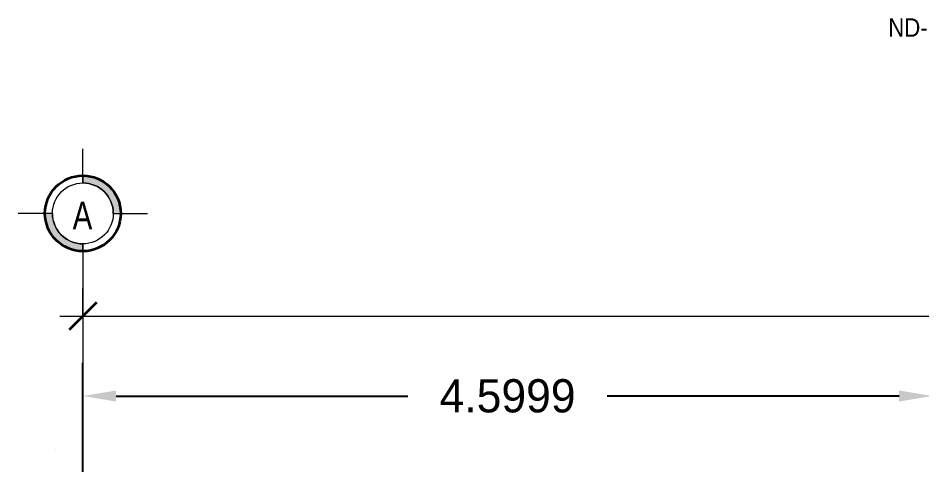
# Model space of a CAD drawing. Header units: metres. Extents: x 1.9 to 30.6, y -0.8 to 18.8.
# Drawn here: x 16.665 to 21.565, y 16.222 to 18.649 of the extents above; entities that cross this region are included whole.
import ezdxf

# ---------------------------------------------------------------- set-up
doc = ezdxf.new("R2010")
doc.units = ezdxf.units.M
doc.linetypes.add('Dash dot', pattern=[1.05, 0.5, -0.25, 0.05, -0.25])
for name, color, linetype, lineweight in [('A-BURBUJA EJES', 7, 'Continuous', 18), ('A-COTAS GENERALES', 7, 'Continuous', 18), ('A-COTAS GENERALES-50', 7, 'Continuous', 18), ('A-EJES', 7, 'Continuous', 18), ('A-SIMBOLOGIA', 7, 'Continuous', 18), ('G-IMPT', 7, 'Continuous', 18)]:
    doc.layers.add(name, color=color, linetype=linetype, lineweight=lineweight)
doc.styles.add('Arial', font='arial.ttf', dxfattribs={"height": 2e-05})
doc.styles.add('Nirmala UI Semilight_3', font='', dxfattribs={"width": 0.8, "height": 0.15})
doc.styles.add('Nirmala UI Semilight_5', font='', dxfattribs={"width": 0.9, "height": 0.1})
doc.styles.add('Nirmala UI Semilight_6', font='', dxfattribs={"height": 0.125})
doc.styles.get('Nirmala UI Semilight_3').set_extended_font_data('Nirmala UI Semilight')
doc.styles.get('Nirmala UI Semilight_5').set_extended_font_data('Nirmala UI Semilight')
doc.styles.get('Nirmala UI Semilight_6').set_extended_font_data('Nirmala UI Semilight')
doc.dimstyles.new('COTAS_GENERALES_2_50_MM', dxfattribs={"dimscale": 0.3048, "dimtxt": 0.13092, "dimasz": 0.492126, "dimexe": 0.492126, "dimexo": 0.625, "dimgap": 0.164042, "dimtad": 3, "dimrnd": 0.01, "dimtxsty": 'Nirmala UI Semilight_6', "dimblk1": 'OBLIQUE', "dimblk2": 'OBLIQUE', "dimsah": 1, "dimcen": 2.5, "dimdle": 0.410105, "dimazin": 3, "dimtfac": 1, "dimtix": 1, "dimtmove": 0, "dimatfit": 3, "dimfxl": 0.393701, "dimfxlon": 1, "dimtvp": 1, "dimtfill": 1, "dimarcsym": 2})
doc.dimstyles.get("Standard").update_dxf_attribs({"dimtxt": 2.5, "dimasz": 2.5, "dimexe": 1.25, "dimexo": 0.625, "dimtad": 1, "dimtxsty": 'Standard', "dimcen": 2.5, "dimazin": 3, "dimtfac": 1, "dimtmove": 0, "dimatfit": 3})

# ---------------------------------------------------------------- blocks, each defined once
blk = doc.blocks.new('Lamina_Laminación_KR18 - Lamina_Laminación_KR18-1564520-N_P_T_')
at = {"layer": 'G-IMPT'}
for p, q in [((-0.1594, 0.0244), (-0.1594, 0.0244)), ((-0.159, 0.0244), (-0.159, 0.0244)), ((-0.1589, 0.0245), (-0.1589, 0.0245)), ((-0.1589, 0.0245), (-0.1589, 0.0244))]:
    blk.add_line(p, q, dxfattribs=at)
at = {"layer": 'G-IMPT', "flags": 128}
for points in [[(-0.1594, 0.0245), (-0.1594, 0.0244), (-0.1594, 0.0245)], [(-0.1594, 0.0244), (-0.1594, 0.0244), (-0.159, 0.0244), (-0.1589, 0.0244), (-0.1589, 0.0245), (-0.159, 0.0244), (-0.159, 0.0244)]]:
    blk.add_lwpolyline(points, dxfattribs=at)
blk.add_lwpolyline([(-0.1592, 0.0245), (-0.1592, 0.0245), (-0.1592, 0.0245), (-0.1591, 0.0245), (-0.1591, 0.0245), (-0.159, 0.0245), (-0.159, 0.0245), (-0.159, 0.0244), (-0.159, 0.0244), (-0.159, 0.0245), (-0.159, 0.0245), (-0.159, 0.0244), (-0.159, 0.0244), (-0.159, 0.0245), (-0.159, 0.0245), (-0.1591, 0.0245), (-0.1591, 0.0245), (-0.1592, 0.0245), (-0.1592, 0.0245), (-0.1592, 0.0245), (-0.1593, 0.0245), (-0.1593, 0.0245), (-0.1593, 0.0245), (-0.1594, 0.0245), (-0.1594, 0.0245), (-0.1594, 0.0245), (-0.1594, 0.0245), (-0.1594, 0.0244), (-0.1594, 0.0245), (-0.1594, 0.0245), (-0.1594, 0.0245), (-0.1594, 0.0245), (-0.1594, 0.0245), (-0.1593, 0.0245), (-0.1593, 0.0245), (-0.1593, 0.0245)], close=True, dxfattribs=at)
at = {"layer": 'G-IMPT', "color": 3, "true_color": 0x00ff00, "char_height": 0.00002, "attachment_point": 2, "line_spacing_factor": 0.941778, "style": 'Arial'}
for s, insert, width, rotation in [('45,72', (-0.1592, 0.0244), 0.0000837, 180), ('6,4', (-0.1589, 0.0245), 0.0000465, 90)]:
    blk.add_mtext(s, dxfattribs=dict(at, insert=insert, width=width, rotation=rotation))
blk = doc.blocks.new('Rejilla - SimbologiaBurbujasEjes-R25-261702-N_P_T_')
at = {"layer": 'A-BURBUJA EJES', "lineweight": 9, "true_color": 0xf8f8f8}
h = blk.add_hatch(color=7, dxfattribs=at)
edge = h.paths.add_edge_path()
edge.add_line((0.0041, 0), (0.0033, 0))
edge.add_arc((0, 0), 0.0033, 360, 450)
edge.add_line((0, 0.0033), (0, 0.0041))
edge.add_arc((0, 0), 0.0041, 0, 90, ccw=False)
h = blk.add_hatch(color=7, dxfattribs=at)
edge = h.paths.add_edge_path()
edge.add_arc((0, 0), 0.0041, 180, 270, ccw=False)
edge.add_line((-0.0041, 0), (-0.0033, 0))
edge.add_arc((0, 0), 0.0033, 180, 270)
edge.add_line((0, -0.0033), (0, -0.0041))
at = {"layer": 'A-SIMBOLOGIA', "color": 253, "lineweight": 9, "true_color": 0xaaaaaa}
for p, q in [((0, 0.0033), (0, 0.007012)), ((-0.0033, 0), (-0.007012, 0)), ((0.0033, 0), (0.007012, 0)), ((0, -0.0033), (0, -0.007012))]:
    blk.add_line(p, q, dxfattribs=at)
at = {"layer": 'A-SIMBOLOGIA', "color": 253, "true_color": 0xaaaaaa}
for p, q in [((0, 0.0041), (0, 0.0033)), ((-0.0033, 0), (-0.0041, 0)), ((0.0033, 0), (0.0041, 0)), ((0, -0.0041), (0, -0.0033))]:
    blk.add_line(p, q, dxfattribs=at)
at = {"layer": 'A-SIMBOLOGIA', "color": 253, "lineweight": 35, "true_color": 0xaaaaaa}
blk.add_circle((0, 0), 0.0041, dxfattribs=at)
at = {"layer": 'A-SIMBOLOGIA', "color": 253, "true_color": 0xaaaaaa}
blk.add_circle((0, 0), 0.0033, dxfattribs=at)
for radius, start, end in [(0.0041, 360, 90), (0.0033, 360, 90), (0.0041, 180, 270), (0.0033, 180, 270)]:
    blk.add_arc((0, 0), radius, start, end, dxfattribs=at)
blk = doc.blocks.new('DIMBLOCK1-N_P_T_')
at = {"layer": 'A-COTAS GENERALES-50', "transparency": 16777216}
for p, q in [((17.016, 17.0344), (17.016, 17.1844)), ((27.0929, 17.0344), (27.0929, 17.1844)), ((16.891, 17.0344), (27.2179, 17.0344)), ((17.016, 17.0344), (17.016, 16.9144)), ((27.0929, 17.0344), (27.0929, 16.9144))]:
    blk.add_line(p, q, dxfattribs=at)
at = {"layer": 'A-COTAS GENERALES-50', "lineweight": 35, "transparency": 16777216}
for p, q in [((17.016, 17.0344), (17.091, 17.1094)), ((27.0929, 17.0344), (27.1679, 17.1094)), ((17.016, 17.0344), (16.941, 16.9594)), ((27.0929, 17.0344), (27.0179, 16.9594))]:
    blk.add_line(p, q, dxfattribs=at)
at = {"layer": 'A-COTAS GENERALES-50', "color": 0, "transparency": 16777216, "insert": (21.8592, 17.2475), "char_height": 0.125, "width": 0.468457, "attachment_point": 1, "line_spacing_factor": 1.142579, "style": 'Nirmala UI Semilight_6', "bg_fill": 3, "box_fill_scale": 1.25, "bg_fill_color": 9, "bg_fill_true_color": 13158600, "bg_fill_transparency": 0}
blk.add_mtext('10.08', dxfattribs=at)
blk = doc.blocks.new('_Oblique')
at = {"color": 0, "linetype": 'ByBlock', "lineweight": -2}
blk.add_line((-0.5, -0.5), (0.5, 0.5), dxfattribs=at)
blk = doc.blocks.new('*D200')
at = {"color": 0, "lineweight": -2, "transparency": 16777216}
for p, q in [((17.016, 16.0625), (17.016, 16.7808)), ((21.6159, 16.0625), (21.6159, 16.7808)), ((17.196, 16.6008), (18.7759, 16.6008)), ((21.4359, 16.6008), (19.8559, 16.6008))]:
    blk.add_line(p, q, dxfattribs=at)
at = {"color": 0, "transparency": 16777216}
for points in [[(17.196, 16.6308), (17.196, 16.5708), (17.016, 16.6008)], [(21.4359, 16.6308), (21.4359, 16.5708), (21.6159, 16.6008)]]:
    blk.add_solid(points, dxfattribs=at)
at = {"layer": 'Defpoints', "color": 0, "transparency": 16777216}
for p in [(21.6159, 16.6008), (17.016, 16), (21.6159, 16)]:
    blk.add_point(p, dxfattribs=at)
at = {"color": 0, "transparency": 16777216, "insert": (19.3159, 16.6008), "char_height": 0.18, "attachment_point": 5}
blk.add_mtext('\\A1;4.5999', dxfattribs=at)

msp = doc.modelspace()

# ---------------------------------------------------------------- linework, layer by layer
at = {"layer": 'A-EJES', "color": 253, "linetype": 'Dash dot', "true_color": 0xaaaaaa}
msp.add_line((17.016, 17.24), (17.016, 8.6083), dxfattribs=at)

# ---------------------------------------------------------------- block references
at = {"layer": 'A-SIMBOLOGIA', "color": 253, "lineweight": 9, "true_color": 0xaaaaaa, "xscale": 49.99999999999998, "yscale": 49.99999999999998, "zscale": 49.99999999999998, "rotation": 180}
msp.add_blockref('Rejilla - SimbologiaBurbujasEjes-R25-261702-N_P_T_', (17.016, 17.5906), dxfattribs=at)
at = {"layer": 'G-IMPT', "rotation": 270}
msp.add_blockref('Lamina_Laminación_KR18 - Lamina_Laminación_KR18-1564520-N_P_T_', (16.842, 16.154), dxfattribs=at)

# ---------------------------------------------------------------- texts
at = {"layer": 'A-BURBUJA EJES', "color": 253, "lineweight": 35, "true_color": 0xaaaaaa, "insert": (16.9604, 17.6536), "char_height": 0.15, "width": 0.131477, "attachment_point": 1, "style": 'Nirmala UI Semilight_3'}
msp.add_mtext('A', dxfattribs=at)
at = {"layer": 'A-SIMBOLOGIA', "insert": (21.377, 18.6479), "char_height": 0.1, "width": 1.342025, "attachment_point": 1, "style": 'Nirmala UI Semilight_5'}
msp.add_mtext('ND-H5H6-ARQ-200', dxfattribs=at)

# ---------------------------------------------------------------- dimensions: what is measured, and where the dimension line sits
at = {"color": 6}
dim = msp.add_linear_dim(base=(21.6159, 16.6008), p1=(17.016, 16), p2=(21.6159, 16), dimstyle='Standard', dxfattribs=at)
dim.commit()
dim.dimension.update_dxf_attribs({"geometry": '*D200', "text_midpoint": (19.3159, 16.6008)})

# ---------------------------------------------------------------- next in the draw order: dimensions: what is measured, and where the dimension line sits
at = {"layer": 'A-COTAS GENERALES'}
dim = msp.add_linear_dim(base=(27.0929, 17.0344), p1=(17.016, 16.9144), p2=(27.0929, 16.9144), dimstyle='COTAS_GENERALES_2_50_MM', override={"dimfxl": 10.076904}, dxfattribs=at)
dim.commit()
dim.dimension.update_dxf_attribs({"geometry": 'DIMBLOCK1-N_P_T_', "text_midpoint": (22.0544, 17.1494)})

doc.saveas('drawing.dxf')
